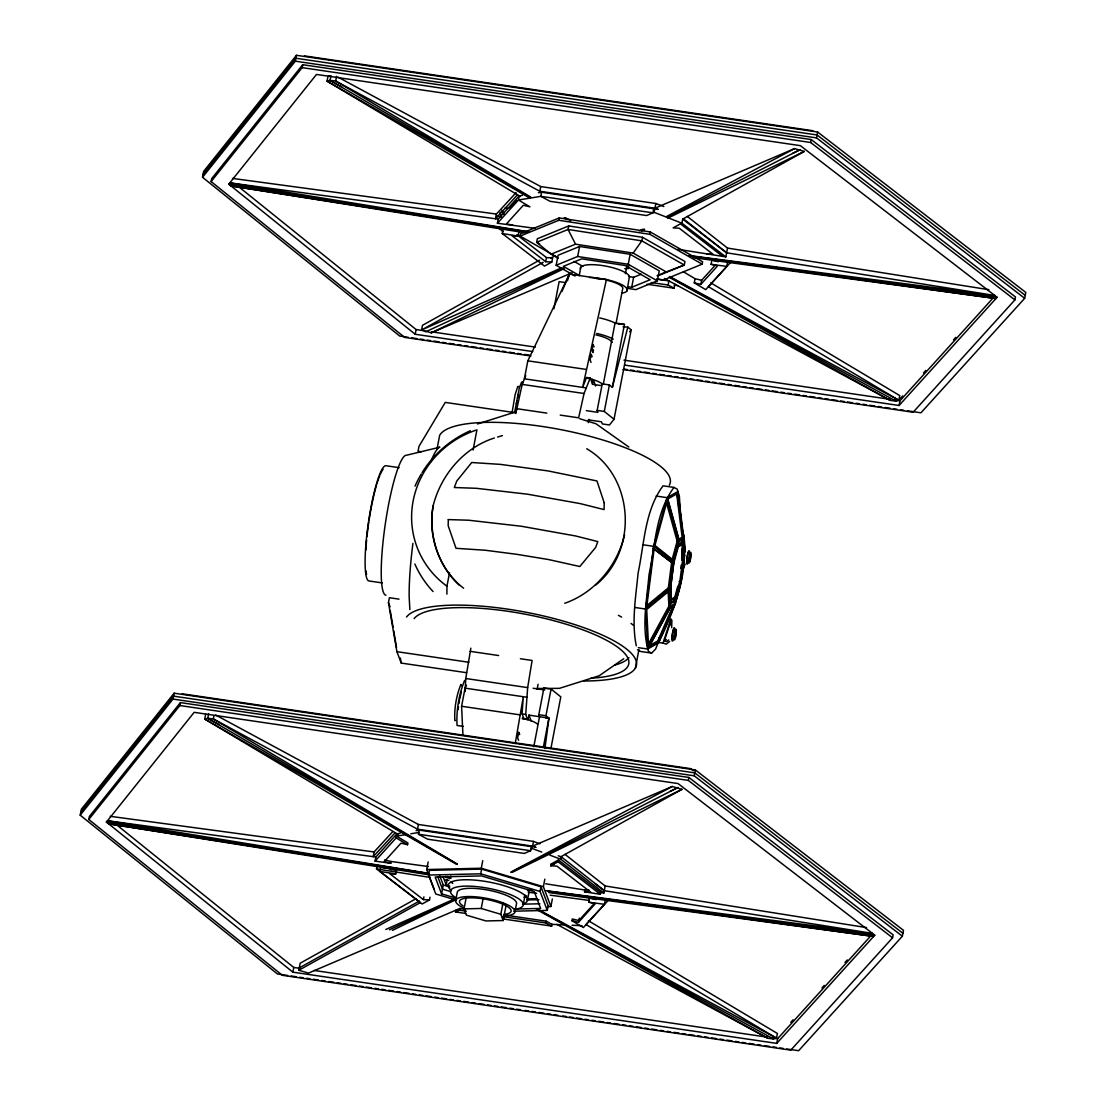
<?xml version="1.0" encoding="UTF-8"?>
<svg xmlns="http://www.w3.org/2000/svg" width="1106" height="1106" viewBox="0 0 1106 1106"><rect width="100%" height="100%" fill="white"/><g stroke="black" fill="none" stroke-linecap="round" stroke-linejoin="round"><path stroke-width="1.5" d="M446.907 594.129L446.948 586.194L449.52 572.742M671.328 625.775L670.651 621.572L664.347 640.913L666.628 641.646L668.757 639.918M680.425 515.216L679.402 496.359L677.204 489.129L674.01 487.428L663.088 485.824C644.729 510.212 644.3 543.931 638.107 572.977C635.784 597.019 631.443 621.862 636.282 645.793M595.374 585.281C638.535 551.147 634.374 476.534 586.747 448.746M658.844 637.885L658.554 642.863L647.701 649.028L638.342 647.66M671.66 627.655L671.881 620.3L670.913 618.904L663.033 643.098L658.111 642.379M465.101 691.554L465.764 678.503L470.838 648.157M523.705 718.195L522.06 713.868L523.318 696.725L515.216 743.591M527.341 718.734L525.709 714.407L527.659 687.614L532.097 660.462L520.387 658.747M683.01 542.977L683.854 534.502L685.402 551.894M683.397 543.157L683.729 539.811L684.78 551.023M512.078 412.649L515.133 394.579L517.815 386.423L518.894 386.658M514.622 412.497L519.295 388.082L521.451 382.482L522.253 381.86L522.792 382.773M654.185 548.521L646.734 606.752L669.434 588.06L672.614 563.272L653.107 548.313L672.614 563.272M646.913 605.507L668.356 587.853L671.536 563.065M679.195 541.276L683.854 538.636L677.923 491.479L667.07 497.659L653.729 546.35L645.71 609.06L647.701 649.028L670.9 606.171L670.042 589.028L673.485 562.152L679.195 541.276L667.07 497.659L656.148 496.055M673.817 563.051L670.678 587.576L671.466 603.212L675.711 600.807L680.923 581.756L684.061 557.23L683.287 541.594L681.462 541.318L681.614 544.442M680.784 568.401L681.199 565.138M681.821 560.23L681.849 549.143M678.324 545.866L682.084 544.608L682.789 558.668L679.955 580.719L675.268 597.848L670.236 599.839L674.052 597.669M681.158 581.41L684.337 556.595M660.323 636.365L658.554 642.863C674.259 610.388 688.153 574.802 683.674 538.028L682.443 538.166M544.885 748.638L548.935 718.14L545.949 715.734L538.802 714.683L543.917 687.987L551.078 689.038L560.797 696.863L550.885 748.582M458.064 709.762L458.492 706.693M458.962 703.568L459.488 700.402M579.309 275.394L580.678 267.362M627.019 290.864L629.19 278.007A24.954 6.608 10.9 0 0 605.411 266.048A24.954 6.608 10.9 0 0 580.553 269.104M516.364 403.994L516.931 400.897M515.838 413.533L522.17 384.39L525.751 375.639M287.671 975.478L277.426 973.971L80.199 815.177L81.319 809.302L174.126 693.199L695.328 769.928L903.478 930.326L902.358 936.215L798.629 1050.7L786.67 1048.944M408.294 337.33L399.75 336.072L202.522 177.278L203.642 171.402L296.449 55.3L817.652 132.029L1025.801 292.426L1024.681 298.316L920.952 412.801L907.279 410.782M88.784 819.463L89.337 816.518L180.416 702.6L688.886 777.449L893.136 934.847L892.57 937.791L790.79 1050.147L282.32 975.285L88.784 819.463L179.849 705.531L180.416 702.6M530.908 355.98L404.644 337.385L211.108 181.564L211.675 178.619L302.74 64.701L811.21 139.55L1015.46 296.947L1014.907 299.892L913.114 412.248L623.051 369.542M80.199 815.177L172.992 699.075L174.126 693.199M202.522 177.278L295.33 61.176L296.449 55.3M211.108 181.564L302.173 67.632L302.74 64.701M205.633 714.365L204.734 719.066L398.119 834.436M456.889 864.408L204.734 719.066L207.734 718.278L208.647 713.564M529.981 198.126L327.058 81.167L330.072 80.379L330.971 75.664L327.957 76.466L327.058 81.167L520.442 196.536M213.914 715.803L213.306 718.928L457.193 863.98M336.542 76.328L335.643 81.028L530.742 197.075M292.869 972.16L106.453 822.062L194.172 712.333L678.047 783.56L874.777 935.178L776.744 1043.387L292.869 972.16L293.767 967.46L116.738 824.924M532.76 351.57L415.192 334.261L416.105 329.56L237.721 185.946M464.99 909.215L459.916 908.468L308.519 973.1L298.814 970.266L300.168 963.215L415.759 898.874M466.552 672.697L401.229 663.075L396.902 651.669L388.455 602.632L389.395 597.724L399.017 599.134M437.077 448.773L439.663 435.294A117.969 31.272 10.9 0 1 571.125 431.769A117.969 31.272 10.9 0 1 669.254 485.258M392.63 831.767L374.091 851.966L373.192 856.666L395.201 832.694M516.115 192.61L496.414 214.066L495.516 218.767L517.525 194.794M428.395 866.537L391.109 861.491L390.764 863.261L375.086 861.145L375.874 857.026L396.93 833.786L400.123 833.26M535.124 228.334L497.41 223.246L498.198 219.126L519.253 195.886L522.447 195.361M298.814 970.266L420.404 902.579L376.496 868.901L376.939 866.551M429.487 899.925L422.188 903.989L379.939 871.431L380.727 867.311L396.57 869.841L395.782 873.947L389.685 873.643L423.391 899.62L429.487 899.925L430.013 897.187M516.848 234.749L546.502 257.601L552.599 257.919L551.811 262.025L544.511 266.09L502.262 233.532L503.05 229.412M375.086 861.145L396.142 837.906L396.93 833.786M519.253 195.886L518.465 200.006L497.41 223.246M473.064 450.018L476.935 429.847A93.222 88.715 -20.8 0 0 413.16 500.838A93.222 88.715 -20.8 0 0 446.948 586.194M551.811 262.025L545.714 261.721L512.009 235.744L518.106 236.048L518.894 231.942M557.479 257.408L520.11 236.09L520.553 233.739L559.263 217.937L650.3 231.97L702.628 261.804L702.172 264.154L663.462 279.97L656.715 278.933M390.764 863.261L384.197 861.712L400.994 843.159L407.561 844.721L407.907 842.952L396.473 836.136L406.04 834.56M215.725 715.043L418.4 824.468L417.487 829.168L532.608 846.118L535.816 847.32M338.049 77.144L540.723 186.568L539.825 191.269L654.932 208.218L658.139 209.421L654.932 208.218M560.383 857.012L681.973 789.325L672.268 786.49L531.405 846.629L530.617 850.735L524.313 853.431L427.676 839.205L418.469 834.228L419.257 830.122L213.306 718.928L207.734 718.278L457.068 864.215M434.243 889.335L426.722 869.537L428.174 861.975M423.391 899.62L423.916 896.869M545.714 261.721L546.502 257.601M455.534 899.883L435.75 893.98L428.561 875.053L429.46 870.353L481.622 869.095L540.972 886.777L548.161 905.703L547.263 910.404L513.613 911.206M462.958 735.407L461.589 706.264L465.059 688.153L466.497 685.181M621.931 293.145A24.954 6.608 10.9 0 0 606.434 279.541L569.424 274.094L527.825 360.833L524.382 378.805L586.277 387.916M520.11 236.09L558.82 220.288L559.263 217.937M575.065 276.03L556.166 265.26L558.074 255.265L579.585 246.486L630.171 254.283L659.245 270.859L657.323 280.855L635.812 289.634L627.392 288.334M568.719 225.942L568.042 229.467L575.549 244.177L633.157 253.067L666.254 271.938L684.268 265.025L684.946 261.5L642.517 237.306L568.719 225.942L537.336 238.744L536.659 242.283L551.065 254.186L558.254 258.292M456.391 898.266L441.57 893.842L443.257 885.021L439.773 875.855M553.926 308.795L559.124 281.657L565.332 282.569M449.492 885.934L446.202 884.952L447.225 879.671M556.166 265.26L577.678 256.481L579.585 246.486M455.603 901.058L457.179 892.818A30.221 8.018 10.9 0 1 486.585 889.818A30.221 8.018 10.9 0 1 516.613 903.215L515.037 911.455M465.667 913.445L455.548 911.952L455.879 910.183M455.548 911.952L459.584 910.238L459.916 908.468M505.967 906.035L503.175 920.538L485.976 920.952L466.4 915.132L464.022 908.883L466.193 897.602M426.722 869.537L481.29 868.224L482.741 860.662M428.561 875.053L480.723 873.809L481.622 869.095M464.022 908.883L481.234 908.468L483.087 898.791M589.526 277.523A24.954 6.608 10.9 0 1 593.811 277.689L606.434 279.541L582.627 387.39L586.567 377.464L590.217 378.003L592.401 383.768M593.48 349.759L592.927 352.62L591.986 350.16L593.092 344.436L594.019 346.911M543.502 746.495L548.935 718.14L528.972 715.098L528.101 719.674L531.571 720.863A19.701 5.226 10.9 0 1 537.516 724.14M587.562 378.197A19.701 5.226 10.9 0 1 592.429 379.441L593.286 379.731L592.415 384.28L601.47 385.621M537.115 689.273L538.069 684.282M588.254 422.616L588.876 419.298M586.332 410.644L597.904 412.344L597.157 410.381L602.245 383.879L609.392 384.929L612.365 387.335L627.821 327.113L623.051 326.837M503.175 920.538L500.811 914.303L502.967 903.008M533.797 746.674L539.548 716.647L538.802 714.683M603.309 384.183L615.06 322.911L624.448 324.404L612.365 387.335M625.402 273.707L626.964 265.523L628.208 268.537L624.766 268.62M616.042 323.381L622.623 289.067A19.701 5.226 10.9 0 0 606.365 280.122M657.323 280.855L628.249 264.279L630.171 254.283M628.208 268.537L628.83 265.302M545.949 715.734L551.078 689.038M588.268 419.851L601.484 421.801L602.3 423.93L609.447 424.994L614.037 419.271L604.305 411.446L609.392 384.929M628.36 286.772L631.706 287.284L633.614 277.288L641.314 274.15M642.517 237.306L641.839 240.845L633.157 253.067M687.351 216.472L727.513 248.076L725.826 256.896L681.918 223.218L682.706 219.112L804.297 151.425L794.592 148.591L653.729 208.73L652.941 212.836L540.793 196.329L518.465 200.006L529.898 206.822L523.332 205.26L506.52 223.813L513.087 225.361M614.037 419.271L631.194 329.837L627.821 327.113M702.172 264.154L649.858 234.32L650.3 231.97M530.949 848.979L532.152 848.468L533.507 841.403L418.4 824.468M530.424 197.642L330.072 80.379L335.643 81.028L541.581 192.223L540.793 196.329L550.014 201.306L646.637 215.532L654.144 212.324L655.844 203.504L540.723 186.568M523.318 904.39L525.101 895.127M527.59 899.676L528.945 892.611A40.355 10.701 10.9 0 0 527.479 889.542M547.263 910.404L540.074 891.477L540.972 886.777M547.498 906.602L550.899 906.519L543.378 886.708L544.829 879.159M589.415 890.247L584.839 890.012L584.507 891.782L590.604 892.086L556.885 866.109L550.788 865.804L551.134 864.035L558.419 859.97L600.682 892.528L603.835 893.04L605.189 885.975L565.028 854.371M546.129 921.16L552.018 924.34L551.687 926.109L545.783 922.929L546.129 921.16L505.553 915.187M674.798 284.09L674.01 288.21L668.121 285.016L668.909 280.91L657.075 279.168M550.788 865.804L558.088 861.74L558.419 859.97M550.899 906.519L552.35 898.957M603.835 893.04L560.991 859.321L561.447 856.97L558.24 855.768M605.231 900.187L604.429 904.307L583.374 927.547L571.954 920.731L572.286 918.975L578.853 920.524L594.53 903.215M727.554 262.288L726.766 266.408L705.711 289.648L694.278 282.832L695.066 278.712L683.397 271.758M571.954 920.731L578.521 922.28L579.309 918.174M694.278 282.832L700.845 284.38L701.633 280.274L715.07 265.44M578.521 922.28L595.318 903.74L588.751 902.192L589.539 898.072L596.106 899.634M700.845 284.38L717.642 265.841L711.075 264.293L711.863 260.173L718.43 261.735M635.397 668.065L638.95 649.526M584.507 891.782L600.337 894.298L600.682 892.528M647.701 649.028L648.351 645.697M676.955 496.483L677.923 491.479L678.379 497.838M892.57 937.791L688.319 780.394L688.886 777.449M1014.907 299.892L810.643 142.494L811.21 139.55M902.358 936.215L694.209 775.804L695.328 769.928M1024.681 298.316L816.532 137.904L817.652 132.029M776.744 1043.387L777.642 1038.686L871.072 935.565M624.766 365.104L899.067 405.487L899.966 400.787L993.395 297.666M459.792 698.881L461.368 691.748M517.539 397.897L518.161 395.022M590.217 378.003L584.051 393.501L578.632 417.805L560.23 415.096M433.386 505.414C427.441 533.963 438.004 565.788 459.488 585.392M673.112 560.009L654.932 545.465L667.139 500.921L678.296 541.055L673.112 560.009L671.978 560.092L677.162 541.138L666.448 502.608M659.591 639.945L660.489 636.627M671.052 602.148L673.886 600.53L677.798 586.249M649.25 645.807L657.78 640.955L673.457 604.678L674.563 605.231L670.333 607.636L648.932 647.19L658.886 641.521L675.296 603.572L680.522 584.521M567.489 280.73L569.424 274.094L561.917 291.542M662.563 632.024L655.554 649.153L651.6 653.093L640.678 651.475L637.498 649.775M624.558 535C617.176 565.719 594.793 592.83 564.737 603.282M683.66 565.816L684.738 563.341M681.987 571.539L685.043 564.516M668.093 590.549L668.881 606.143L647.48 645.683L648.545 646.167L669.946 606.613L669.158 591.019L646.706 609.489L648.545 646.167M203.089 174.333L295.883 58.245L817.099 134.973L1025.248 295.371M80.752 812.233L173.559 696.144L694.762 772.873L902.911 933.27M629.618 331.786L631.194 329.837M679.181 585.212L681.268 582.641M498.198 219.126L229.937 182.891L228.776 184.163L415.192 334.261M509.576 207.928L516.295 200.518M375.874 857.026L107.614 820.79L106.453 822.062L108.775 823.859L429.114 874.86M900.422 398.437L902.731 395.893M923.482 372.971L925.791 370.427M953.483 339.874L955.778 337.33M899.067 405.487L997.114 297.279L800.371 145.66L316.496 74.434L228.776 184.163L231.099 185.96L524.507 232.675M790.776 1022.331L793.085 1019.787M821.924 987.962L824.233 985.418M844.984 962.497L847.293 959.953M730.375 262.675L708.365 286.648L898.832 400.275L899.731 395.575L710.743 282.832M608.051 900.574L586.042 924.547L776.509 1038.175L777.407 1033.474L588.42 920.731M674.01 487.428C655.651 511.815 655.222 545.535 649.028 574.581C646.913 599.894 641.314 626.466 648.42 651.393L651.6 653.093M670.042 589.028L645.71 609.06L634.789 607.457M664.208 641.286L666.337 639.558M669.642 641.425L666.296 644.134L663.033 643.098M623.701 658.761L599.134 675.78L559.429 688.347L537.018 688.485M677.826 493.29L667.789 499L679.07 539.604L683.356 537.17L677.826 493.29L676.623 493.511L682.153 537.392L677.881 539.825M683.287 541.594L679.043 544L673.568 563.908L670.748 585.959L671.453 600.019M678.268 546.779L682.084 544.608M670.9 606.171L675.545 603.517M539.576 260.131L422.492 325.316L421.58 330.017L431.299 332.837L571.954 272.795M543.184 262.329L421.58 330.017L561.668 267.79M550.677 258.168L555.171 255.666M299.256 967.916L419.354 901.072M639.42 230.905L642.462 229.288M666.807 216.375L794.592 148.591M511.013 872.026L672.268 786.49M641.121 230.615L644.19 229.066M667.139 217.37L800.302 149.6L792.56 153.361M511.138 872.413L677.964 787.5L670.236 791.26M641.508 231.016L644.604 229.509M667.858 218.131L804.297 151.425M512.977 871.957L681.973 789.325M431.299 332.837L564.157 268.592M392.395 930.395L455.727 899.759M425.589 331.841L563.466 267.942M389.436 929.8L455.243 899.302M385.828 929.469L455.091 898.708M551.065 254.186L575.549 244.177M657.075 275.684L666.254 271.938M657.586 275.919L684.268 265.025L641.839 240.845L568.042 229.467L536.659 242.283L539.59 243.942M631.706 287.284L650.162 279.749L625.208 265.523L581.784 258.818L563.327 266.366L579.475 275.574M477.474 423.985L515.576 411.93M494.327 438.031C463.455 447.861 440.409 475.608 432.888 506.783C428.381 536.894 439.082 569.521 463.608 588.212M497.562 437.064L502.414 435.598M664.374 278.463L890.247 400.413L895.819 401.063L898.832 400.275L669.711 276.555M556.871 924.367L767.923 1038.313L773.495 1038.963L776.509 1038.175L538.276 909.547M439.428 447.294L406.524 455.243A70.729 11.005 -81.6 0 0 385.33 523.76A70.729 11.005 -81.6 0 0 385.953 595.208M682.153 537.392L683.356 537.17M538.387 192.748L541.581 192.223L653.729 208.73M416.063 830.647L419.257 830.122L531.405 846.629M410.824 833.786L418.801 832.472M676.969 494.645L678.213 494.506M677.162 541.138L678.296 541.055M653.798 545.548L654.932 545.465M527.299 898.902L537.309 898.653M526.885 899.98L538.912 899.69M522.668 904.183L539.839 903.768M514.898 909.049L540.654 908.427L534.253 891.616L481.525 875.911L435.17 877.03L441.57 893.842M552.018 924.34L563.701 924.879M572.037 925.252L582.046 925.708M706.831 253.882L712.928 254.186L679.208 228.209L673.112 227.891L680.411 223.841L722.66 256.398M551.134 864.035L554.175 864.187M390.473 869.523L396.57 869.841M618.088 324.03L624.448 324.404M545.756 717.946L548.935 718.14M465.308 680.48L464.617 680.411C458.907 694.402 456.142 710.398 457.068 725.495L463.414 726.435M455.409 720.6L454.856 720.545C454.124 708.476 456.336 695.674 460.898 684.476L461.783 685.803M688.927 255.486L994.792 295.482L726.614 252.79L682.706 219.112M546.101 890.703L872.454 933.381L604.291 890.689L594.973 883.542M689.052 255.79L997.114 297.279M547.899 891.16L874.777 935.178M505.166 207.997L508.29 208.426M232.536 178.412L496.414 214.066M693.241 257.657L995.953 298.551L692.232 256.523M711.075 264.293L726.766 266.408M110.213 816.311L374.091 851.966M528.599 889.846L531.986 890.302M548.922 892.583L873.629 936.45L547.733 891.353M528.156 892.196L536.617 893.344M550.152 895.169L589.083 900.422M588.751 902.192L604.429 904.307M304.426 55.881L812.896 130.729M295.33 61.176L816.532 137.904M302.173 67.632L810.643 142.494M500.797 212.117L504.212 212.629M244.149 186.43L228.776 184.163L526.871 231.804M674.301 285.141L677.674 285.638M651.213 282.528L668.121 285.016M647.024 284.228L674.01 288.21M416.105 329.56L424.621 330.805M431.437 331.814L535.359 347.118M623.964 360.155L889.749 399.28M893.15 399.778L899.966 400.787M589.415 356.298L592.139 356.699L591.198 354.238L590.106 359.948L591.046 362.422M411.709 337.828L416.838 338.588M420.252 339.086L423.667 339.597M427.096 340.095L430.51 340.607M433.925 341.104L439.054 341.865M442.469 342.362L445.884 342.86M449.299 343.372L454.428 344.118M457.843 344.63L461.271 345.127M464.686 345.639L468.101 346.137M471.515 346.634L476.645 347.395M480.059 347.892L483.488 348.404M486.903 348.902L492.032 349.662M495.447 350.16L498.861 350.657M502.276 351.169L505.691 351.667M509.119 352.178L514.249 352.925M517.663 353.436L521.078 353.934M524.493 354.432L529.622 355.192M623.604 369.031L627.033 369.528M630.448 370.04L633.862 370.538M637.277 371.035L640.692 371.547M644.121 372.045L649.236 372.805M652.664 373.303L656.079 373.814M659.494 374.312L664.623 375.058M668.038 375.57L671.453 376.068M674.881 376.579L678.296 377.077M681.711 377.575L686.84 378.335M690.255 378.833L693.669 379.344M697.084 379.842L702.213 380.602M705.628 381.1L709.057 381.611M712.471 382.109L715.886 382.607M719.301 383.118L724.43 383.865M727.845 384.376L731.273 384.874M734.688 385.386L739.817 386.132M743.232 386.644L746.647 387.141M750.062 387.639L753.476 388.151M756.905 388.648L762.034 389.409M765.449 389.906L768.864 390.404M772.278 390.916L777.407 391.662M780.822 392.174L784.237 392.671M787.666 393.183L791.08 393.681M794.495 394.178L799.624 394.939M803.039 395.436L806.454 395.948M809.882 396.446L814.998 397.206M818.426 397.704L821.841 398.215M825.256 398.713L828.671 399.211M832.085 399.722L837.214 400.469M840.629 400.98L844.058 401.478M847.473 401.99L852.602 402.736M856.016 403.234L859.431 403.745M862.846 404.243L866.275 404.755M869.689 405.252L874.818 406.013M878.233 406.51L881.648 407.008M885.063 407.52L890.192 408.266M893.607 408.778L897.021 409.275M900.45 409.787L903.865 410.285M527.825 360.833L586.083 369.404M602.701 384.197A19.701 5.226 10.9 0 0 596.756 380.92L592.429 379.441M522.17 384.39L584.051 393.501M597.157 410.381L604.305 411.446M516.751 408.695L546.848 413.119M515.617 412.759L445.262 402.404L418.994 446.34L418.054 451.248L421.262 451.732M399.155 467.672L385.925 465.723A58.245 9.055 -81.6 0 0 368.478 522.143A58.245 9.055 -81.6 0 0 368.989 580.968L382.234 582.917M642.807 544.746L653.729 546.35L673.485 562.152M682.236 556.954L684.061 557.23M681.572 558.489L682.789 558.668M679.112 581.48L680.923 581.756M673.886 600.53L675.711 600.807M470.216 651.351L498.654 655.54M396.902 651.669L468.93 662.273M533.092 688.25L544.664 689.95L543.917 687.987M465.764 678.503L527.659 687.614M465.059 688.153L526.954 697.264M522.06 713.868L525.709 714.407M461.589 706.264L519.834 714.835M522.295 718.817L528.101 719.674L527.23 719.384A19.701 5.226 10.9 0 0 522.378 718.126M182.103 693.78L690.573 768.629L693.296 770.73M172.992 699.075L694.209 775.804M179.849 705.531L688.319 780.394M418.469 834.228L530.617 850.735M121.812 824.329L106.453 822.062L428.395 873.519M459.584 910.238L466.345 911.233M501.834 916.459L545.783 922.929M502.774 918.906L551.687 926.109M293.767 967.46L300.583 968.455M314.215 970.46L767.426 1037.179M772.527 1037.94L777.642 1038.686M291.085 975.99L296.214 976.736M299.643 977.248L303.058 977.745M306.473 978.243L309.887 978.755M313.302 979.252L318.431 980.013M321.846 980.51L325.275 981.022M328.689 981.52L333.818 982.28M337.233 982.778L340.648 983.275M344.063 983.787L347.491 984.285M350.906 984.796L356.035 985.543M359.45 986.054L362.865 986.552M366.28 987.05L371.409 987.81M374.823 988.308L378.238 988.819M381.667 989.317L385.082 989.815M388.496 990.326L393.625 991.073M397.04 991.584L400.455 992.082M403.884 992.594L408.999 993.34M412.427 993.852L415.842 994.349M419.257 994.847L422.672 995.359M426.087 995.856L431.216 996.617M434.63 997.114L438.059 997.626M441.474 998.124L446.603 998.884M450.018 999.382L453.432 999.879M456.847 1000.391L460.276 1000.889M463.69 1001.386L468.82 1002.147M472.234 1002.644L475.649 1003.156M479.064 1003.654L484.193 1004.414M487.608 1004.912L491.023 1005.423M494.451 1005.921L497.866 1006.419M501.281 1006.93L506.41 1007.677M509.825 1008.188L513.239 1008.686M516.668 1009.197L520.083 1009.695M525.212 1010.455L528.627 1010.953M532.041 1011.451L535.456 1011.962M538.871 1012.46L544 1013.22M547.429 1013.718L550.843 1014.23M554.258 1014.727L557.673 1015.225M562.802 1015.985L566.217 1016.483M569.631 1016.995L573.06 1017.492M576.475 1017.99L581.604 1018.75M585.019 1019.248L588.433 1019.76M591.848 1020.257L595.277 1020.769M598.692 1021.267L603.821 1022.027M607.235 1022.525L610.65 1023.022M614.065 1023.534L619.194 1024.28M622.609 1024.792L626.024 1025.29M629.452 1025.801L632.867 1026.299M636.282 1026.797L641.411 1027.557M644.826 1028.055L648.24 1028.566M651.669 1029.064L656.784 1029.824M660.213 1030.322L663.628 1030.82M667.042 1031.331L670.457 1031.829M673.872 1032.34L679.001 1033.087M682.416 1033.598L685.844 1034.096M689.259 1034.594L694.388 1035.354M697.803 1035.852L701.218 1036.363M704.633 1036.861L708.061 1037.373M711.476 1037.87L716.605 1038.631M720.02 1039.128L723.435 1039.626M726.849 1040.138L731.978 1040.884M735.393 1041.396L738.822 1041.893M742.237 1042.405L745.651 1042.903M749.066 1043.4L754.195 1044.161M757.61 1044.658L761.025 1045.17M764.453 1045.668L769.569 1046.428M772.997 1046.926L776.412 1047.423M779.827 1047.935L783.242 1048.433M558.82 220.288L649.858 234.32M577.678 256.481L628.249 264.279M628.609 276.528L633.614 277.288M231.099 185.96L525.309 231.887M108.775 823.859L428.492 873.768M445.497 876.422L450.598 877.224M727.513 248.076L988.902 289.703M496.428 216.085L501.53 216.9L499.912 212.656M677.867 249.265L725.826 256.896M502.262 233.532L518.106 236.048M605.189 885.975L866.579 927.602M545.659 883.777L584.839 890.012M447.128 876.519L450.543 877.058M445.939 877.542L450.985 878.344M376.496 868.901L430.345 877.473M445.483 879.892L448.856 880.431M379.939 871.431L395.782 873.947M229.937 182.891L528.834 231.804M107.614 820.79L428.575 873.311M668.356 587.853L669.434 588.06M695.066 278.712L701.633 280.274M384.542 859.943L391.109 861.491M481.29 868.224L543.378 886.708M480.723 873.809L540.074 891.477M443.257 885.021L449.852 886.984M450.709 891.602L442.469 889.141L437.824 876.906M481.234 908.468L500.811 914.303M579.71 418.718L595.968 423.764L628.802 447.004M674.135 603.143L675.296 603.572M655.844 203.504L663.849 206.518M533.507 841.403L539.922 843.823M532.152 848.468L541.774 852.076M549.779 855.104L560.991 859.321M654.144 212.324L681.918 223.218M532.608 846.118L535.691 847.32M668.881 606.143L669.946 606.613M669.227 607.083L670.333 607.636M657.78 640.955L658.886 641.521M669.407 276.887L895.819 401.063M538.014 909.809L773.495 1038.963M669.185 277.26L890.247 400.413M536.341 909.298L767.923 1038.313M330.072 80.379L342.044 87.153M207.734 718.278L219.707 725.052M574.042 261.389L582.862 266.408M564.295 217.91L567.281 219.624M564.558 217.619L567.516 219.361M566.217 218.172L570.655 220.813M396.142 837.906L407.561 844.721M499.276 228.652L503.258 231.721M558.088 861.74L600.337 894.298M683.771 219.071L726.614 252.79M561.447 856.97L604.291 890.689M658.996 549.71L665.48 554.894M668.079 556.968L670.678 559.055M501.861 210.209L503.977 214.453M593.286 379.731L595.678 386.035M528.972 715.098L531.364 721.389M519.682 734.605L518.742 732.131L517.636 737.896L518.576 740.356M388.455 602.632L390.086 606.904M443.216 877.086L446.202 884.952M684.061 552.53L684.711 555.765M400.358 658.001L401.229 663.075M390.183 610.443L393.086 627.296M393.667 630.669L396.556 647.522M409.856 609.558L409.151 596.576A89.406 13.908 -81.6 0 1 412.925 543.392M678.545 501.184L678.669 506.479M455.548 897.533A37.037 9.816 10.9 0 1 465.045 886.141A37.037 9.816 10.9 0 1 513.488 895.929A37.037 9.816 10.9 0 1 514.525 909.436M526.705 895.943A40.355 10.701 10.9 0 1 523.843 897.16M452.769 883.459A40.355 10.701 10.9 0 1 451.041 881.8M449.589 878.731A40.355 10.701 10.9 0 1 450.819 876.132M464.534 908.372A30.221 8.018 10.9 0 1 465.004 896.69A30.221 8.018 10.9 0 1 507.875 904.957A30.221 8.018 10.9 0 1 503.659 915.92M463.096 905.911A26.254 6.954 10.9 0 1 470.285 897.823A26.254 6.954 10.9 0 1 504.917 905.137A26.254 6.954 10.9 0 1 503.769 914.482M451.414 890.51A40.355 10.701 10.9 0 1 490.082 882.256A40.355 10.701 10.9 0 1 522.488 904.224M595.871 334.883A19.701 5.226 10.9 0 1 612.212 342.445M599.715 317.934A25.604 6.788 10.9 0 1 616.208 323.602M596.742 333.459A25.604 6.788 10.9 0 1 613.236 339.127M596.41 278.657A19.701 5.226 10.9 0 1 599.646 278.975M366.584 574.332A56.254 8.751 -81.6 0 1 366.031 570.973M365.851 550.166A56.254 8.751 -81.6 0 1 366.611 540.129M366.957 536.631A56.254 8.751 -81.6 0 1 368.782 522.184M369.017 520.58A56.254 8.751 -81.6 0 1 376.662 484.622M377.105 483.17A56.254 8.751 -81.6 0 1 379.69 475.774M380.201 474.571A56.254 8.751 -81.6 0 1 383.105 469.29M430.828 461.81A89.406 13.908 -81.6 0 1 439.829 447.059M433.068 591.544A105.512 100.411 -20.8 0 1 414.847 563.991M415.04 486.17A105.512 100.411 -20.8 0 1 421.234 474.059M422.105 472.608A105.512 100.411 -20.8 0 1 470.382 430.718M688.126 562.36A6.83 1.065 -81.6 0 1 686.646 561.599A6.83 1.065 -81.6 0 1 688.319 551.756A6.83 1.065 -81.6 0 1 689.494 554.23M687.821 562.152A5.419 0.843 -81.6 0 1 686.964 560.355A5.419 0.843 -81.6 0 1 688.167 553.194A5.419 0.843 -81.6 0 1 689.245 553.747M673.056 639.088A5.419 0.843 -81.6 0 1 672.517 634.18A5.419 0.843 -81.6 0 1 674.439 629.798M673.36 639.296A6.83 1.065 -81.6 0 1 671.895 638.978A6.83 1.065 -81.6 0 1 673.319 629.425A6.83 1.065 -81.6 0 1 674.784 629.743M665.356 639.862A6.83 1.065 -81.6 0 1 664.609 637.899M406.496 617.051A117.969 31.272 10.9 0 1 584.95 628.07A117.969 31.272 10.9 0 1 583.788 680.992M618.406 615.309A117.969 31.272 10.9 0 1 621.586 617.107M631.042 623.411A117.969 31.272 10.9 0 1 633.199 625.18M414.142 618.613A110.185 29.212 10.9 0 1 574.996 627.061A110.185 29.212 10.9 0 1 590.936 678.185M628.968 657.558A110.185 29.212 10.9 0 1 614.812 665.065M448.303 519.585L448.179 525.682L456.004 548.3L485.451 550.263L516.737 554.313L548.479 559.539L579.834 566.521L595.664 547.401L597.807 541.594L575.604 535.968L521.41 526.262L468.612 520.221L448.303 519.585M604.208 502.801L604.07 509.576L580.125 503.589L527.548 494.202L476.299 488.299L454.345 487.525L456.723 481.096L471.737 462.515L500.506 464.382L548.051 470.921L596.964 480.958L604.208 502.801M674.37 636.42C675.503 644.508 676.913 620.12 674.37 636.42M689.121 559.484C690.268 567.572 691.679 543.184 689.121 559.484M690.227 560.521A5.419 0.843 -81.6 0 0 690.711 552.323A5.419 0.843 -81.6 0 0 688.803 560.217A5.419 0.843 -81.6 0 0 690.227 560.521M675.476 637.457A5.419 0.843 -81.6 0 0 675.96 629.259A5.419 0.843 -81.6 0 0 674.052 637.153A5.419 0.843 -81.6 0 0 675.476 637.457"/></g></svg>
